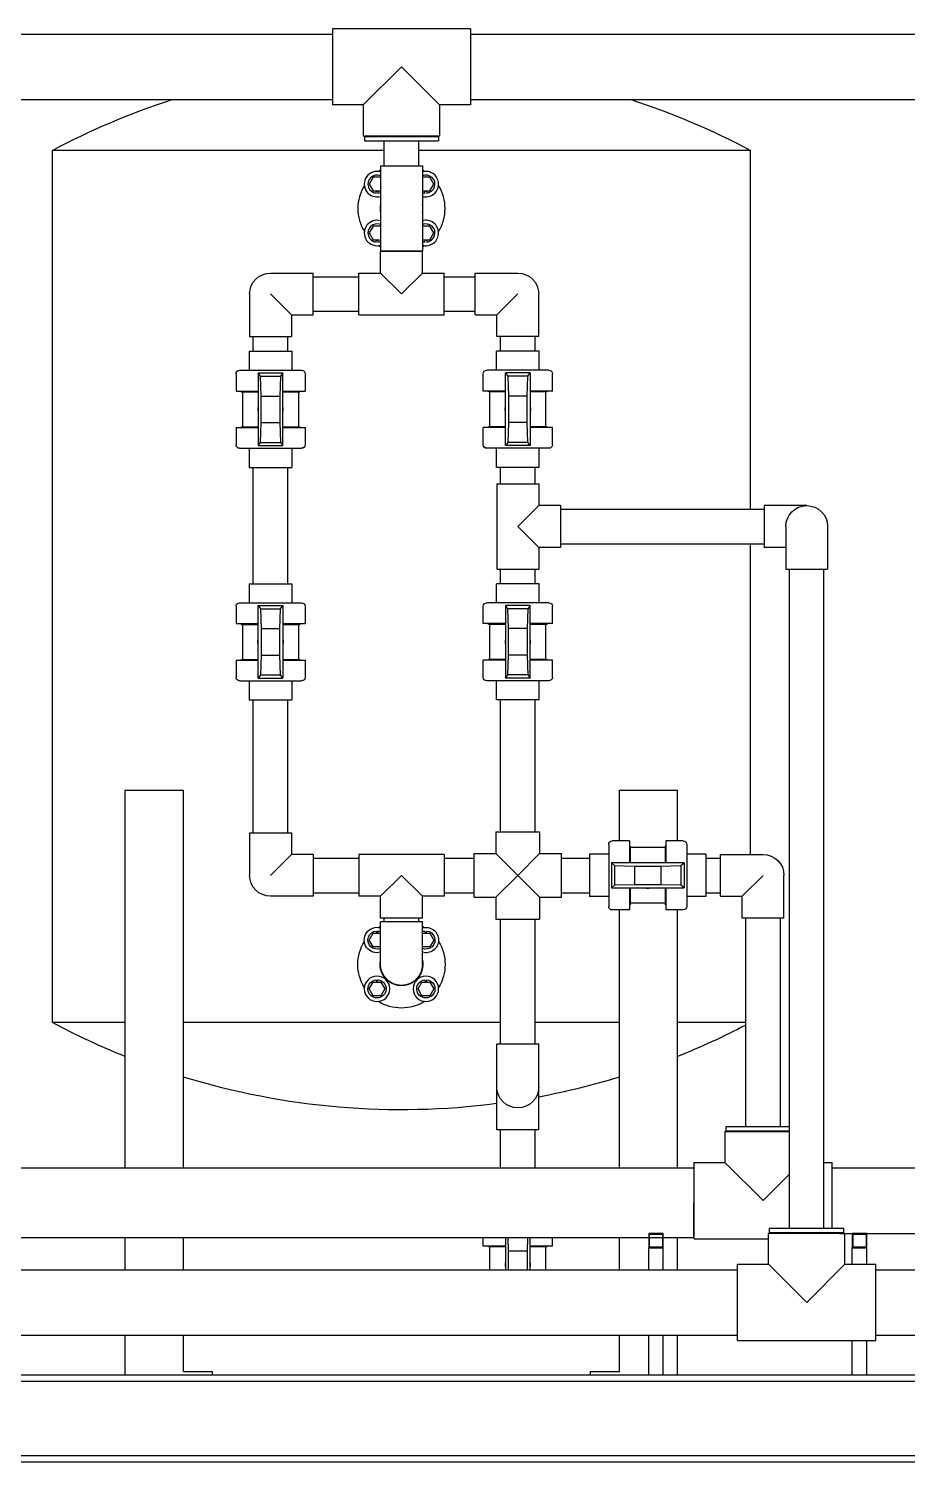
# Model space of a CAD drawing. Header units: inches. Extents: x 384 to 2495, y 344 to 1371.
# Drawn here: x 1723.4 to 1783.8, y 1227.8 to 1326.4 of the extents above; entities that cross this region are included whole.
import ezdxf

# ---------------------------------------------------------------- set-up
doc = ezdxf.new("R2010")
doc.units = ezdxf.units.IN
doc.header["$MEASUREMENT"] = 0
doc.layers.add('VISIBLE', color=7, linetype='Continuous')

msp = doc.modelspace()

# ---------------------------------------------------------------- linework, layer by layer
at = {"layer": 'VISIBLE'}
for p, q in [((1693.813, 1326.004), (1744.313, 1326.004)), ((1744.313, 1326.379), (1744.313, 1321.129)), ((1753.813, 1326.379), (1744.313, 1326.379)), ((1753.813, 1326.379), (1753.813, 1321.129)), ((1753.813, 1326.004), (1804.188, 1326.004)), ((1746.438, 1321.129), (1749.063, 1323.754)), ((1749.063, 1323.754), (1751.688, 1321.129)), ((1693.813, 1321.504), (1744.313, 1321.504)), ((1746.438, 1321.129), (1744.313, 1321.129)), ((1746.438, 1321.129), (1746.438, 1319.004)), ((1753.813, 1321.129), (1751.688, 1321.129)), ((1751.688, 1321.129), (1751.688, 1319.004)), ((1753.813, 1321.504), (1804.188, 1321.504)), ((1746.438, 1319.004), (1751.688, 1319.004)), ((1746.512, 1318.957), (1751.613, 1318.957)), ((1746.512, 1318.957), (1746.512, 1318.66)), ((1746.512, 1318.66), (1751.613, 1318.66)), ((1746.813, 1319.004), (1746.813, 1318.957)), ((1747.875, 1316.941), (1747.875, 1318.66)), ((1750.25, 1316.941), (1750.25, 1318.66)), ((1751.313, 1319.004), (1751.313, 1318.957)), ((1751.613, 1318.957), (1751.613, 1318.66)), ((1747.875, 1318.004), (1725.063, 1318.004)), ((1725.063, 1258.004), (1725.063, 1318.004)), ((1773.063, 1318.004), (1750.25, 1318.004)), ((1773.063, 1293.316), (1773.063, 1318.004)), ((1747.625, 1316.941), (1750.5, 1316.941)), ((1747.625, 1316.941), (1747.625, 1311.066)), ((1750.5, 1316.941), (1750.5, 1311.066)), ((1747.113, 1316.152), (1746.842, 1315.683)), ((1746.842, 1315.683), (1747.113, 1315.214)), ((1747.625, 1316.152), (1747.113, 1316.152)), ((1751.013, 1316.152), (1750.5, 1316.152)), ((1751.283, 1315.683), (1751.013, 1316.152)), ((1751.013, 1315.214), (1751.283, 1315.683)), ((1747.113, 1315.214), (1747.625, 1315.214)), ((1747.321, 1315.061), (1747.336, 1315.214)), ((1747.431, 1315.214), (1747.446, 1315.061)), ((1750.5, 1315.214), (1751.013, 1315.214)), ((1750.679, 1315.061), (1750.695, 1315.214)), ((1750.789, 1315.214), (1750.805, 1315.061)), ((1747.113, 1312.793), (1746.842, 1312.324)), ((1747.625, 1312.793), (1747.113, 1312.793)), ((1751.013, 1312.793), (1750.5, 1312.793)), ((1751.283, 1312.324), (1751.013, 1312.793)), ((1746.842, 1312.324), (1747.113, 1311.855)), ((1747.113, 1311.855), (1747.625, 1311.855)), ((1747.321, 1311.702), (1747.336, 1311.855)), ((1747.431, 1311.855), (1747.446, 1311.702)), ((1750.5, 1311.855), (1751.013, 1311.855)), ((1750.679, 1311.702), (1750.695, 1311.855)), ((1750.789, 1311.855), (1750.805, 1311.702)), ((1751.013, 1311.855), (1751.283, 1312.324)), ((1750.5, 1311.066), (1747.625, 1311.066)), ((1747.625, 1309.566), (1747.625, 1311.066)), ((1747.625, 1311.066), (1750.5, 1311.066)), ((1750.5, 1309.566), (1750.5, 1311.066)), ((1740.063, 1309.566), (1743, 1309.566)), ((1743, 1306.691), (1743, 1309.566)), ((1743, 1309.316), (1746.125, 1309.316)), ((1746.125, 1306.691), (1746.125, 1309.566)), ((1746.125, 1309.566), (1747.625, 1309.566)), ((1749.063, 1308.129), (1747.625, 1309.566)), ((1750.5, 1309.566), (1749.063, 1308.129)), ((1750.5, 1309.566), (1752, 1309.566)), ((1752, 1306.691), (1752, 1309.566)), ((1752, 1309.316), (1754.125, 1309.316)), ((1754.125, 1306.691), (1754.125, 1309.566)), ((1754.125, 1309.566), (1757.063, 1309.566)), ((1738.625, 1308.129), (1738.625, 1305.191)), ((1740.063, 1308.129), (1741.5, 1306.691)), ((1757.063, 1308.129), (1755.625, 1306.691)), ((1758.5, 1305.191), (1758.5, 1308.129)), ((1743, 1306.941), (1746.125, 1306.941)), ((1752, 1306.941), (1754.125, 1306.941)), ((1741.5, 1306.691), (1743, 1306.691)), ((1741.5, 1306.691), (1741.5, 1305.191)), ((1746.125, 1306.691), (1752, 1306.691)), ((1754.125, 1306.691), (1755.625, 1306.691)), ((1755.625, 1305.191), (1755.625, 1306.691)), ((1738.625, 1305.191), (1741.5, 1305.191)), ((1738.875, 1304.191), (1738.875, 1305.191)), ((1741.25, 1304.191), (1741.25, 1305.191)), ((1758.5, 1305.191), (1755.625, 1305.191)), ((1755.875, 1304.191), (1755.875, 1305.191)), ((1758.25, 1304.191), (1758.25, 1305.191)), ((1738.603, 1304.191), (1741.523, 1304.191)), ((1738.603, 1304.191), (1738.603, 1302.881)), ((1741.523, 1304.191), (1741.523, 1302.881)), ((1758.523, 1304.191), (1755.603, 1304.191)), ((1755.603, 1302.881), (1755.603, 1304.191)), ((1758.523, 1302.881), (1758.523, 1304.191)), ((1737.925, 1302.881), (1742.2, 1302.881)), ((1759.2, 1302.881), (1754.925, 1302.881)), ((1737.688, 1302.644), (1737.688, 1301.451)), ((1739.208, 1302.696), (1740.918, 1302.696)), ((1739.382, 1302.476), (1739.208, 1302.696)), ((1739.208, 1302.696), (1739.208, 1297.696)), ((1739.418, 1301.105), (1739.382, 1302.476)), ((1739.382, 1302.476), (1740.743, 1302.476)), ((1740.743, 1302.476), (1740.707, 1301.105)), ((1740.918, 1302.696), (1740.743, 1302.476)), ((1740.918, 1297.696), (1740.918, 1302.696)), ((1742.438, 1302.644), (1742.438, 1301.451)), ((1754.688, 1301.451), (1754.688, 1302.644)), ((1756.208, 1302.696), (1756.382, 1302.476)), ((1756.208, 1297.696), (1756.208, 1302.696)), ((1757.918, 1302.696), (1756.208, 1302.696)), ((1756.382, 1302.476), (1756.418, 1301.105)), ((1757.743, 1302.476), (1756.382, 1302.476)), ((1757.707, 1301.105), (1757.743, 1302.476)), ((1757.743, 1302.476), (1757.918, 1302.696)), ((1757.918, 1302.696), (1757.918, 1297.696)), ((1759.438, 1301.451), (1759.438, 1302.644)), ((1737.688, 1301.451), (1739.208, 1301.451)), ((1738.047, 1301.451), (1738.047, 1301.401)), ((1738.047, 1301.401), (1739.208, 1301.401)), ((1738.143, 1301.401), (1738.143, 1298.991)), ((1739.418, 1299.287), (1739.418, 1301.105)), ((1739.418, 1301.105), (1740.707, 1301.105)), ((1740.707, 1301.105), (1740.707, 1299.287)), ((1740.918, 1301.451), (1742.438, 1301.451)), ((1740.918, 1301.401), (1742.079, 1301.401)), ((1741.983, 1301.401), (1741.983, 1298.991)), ((1742.079, 1301.451), (1742.079, 1301.401)), ((1756.208, 1301.451), (1754.688, 1301.451)), ((1755.047, 1301.401), (1755.047, 1301.451)), ((1756.208, 1301.401), (1755.047, 1301.401)), ((1755.143, 1298.991), (1755.143, 1301.401)), ((1756.418, 1301.105), (1756.418, 1299.287)), ((1757.707, 1301.105), (1756.418, 1301.105)), ((1757.707, 1299.287), (1757.707, 1301.105)), ((1759.438, 1301.451), (1757.918, 1301.451)), ((1759.079, 1301.401), (1757.918, 1301.401)), ((1758.983, 1298.991), (1758.983, 1301.401)), ((1759.079, 1301.401), (1759.079, 1301.451)), ((1737.688, 1298.941), (1739.208, 1298.941)), ((1737.688, 1298.941), (1737.688, 1297.749)), ((1738.047, 1298.991), (1739.208, 1298.991)), ((1738.047, 1298.991), (1738.047, 1298.941)), ((1739.382, 1297.916), (1739.418, 1299.287)), ((1739.418, 1299.287), (1740.707, 1299.287)), ((1740.707, 1299.287), (1740.743, 1297.916)), ((1740.918, 1298.991), (1742.079, 1298.991)), ((1740.918, 1298.941), (1742.438, 1298.941)), ((1742.079, 1298.991), (1742.079, 1298.941)), ((1742.438, 1298.941), (1742.438, 1297.749)), ((1756.208, 1298.941), (1754.688, 1298.941)), ((1754.688, 1297.749), (1754.688, 1298.941)), ((1756.208, 1298.991), (1755.047, 1298.991)), ((1755.047, 1298.941), (1755.047, 1298.991)), ((1756.418, 1299.287), (1756.382, 1297.916)), ((1757.707, 1299.287), (1756.418, 1299.287)), ((1757.743, 1297.916), (1757.707, 1299.287)), ((1759.079, 1298.991), (1757.918, 1298.991)), ((1759.438, 1298.941), (1757.918, 1298.941)), ((1759.079, 1298.941), (1759.079, 1298.991)), ((1759.438, 1297.749), (1759.438, 1298.941)), ((1739.208, 1297.696), (1739.382, 1297.916)), ((1739.382, 1297.916), (1740.743, 1297.916)), ((1740.743, 1297.916), (1740.918, 1297.696)), ((1756.382, 1297.916), (1756.208, 1297.696)), ((1757.743, 1297.916), (1756.382, 1297.916)), ((1757.918, 1297.696), (1757.743, 1297.916)), ((1737.925, 1297.511), (1742.2, 1297.511)), ((1738.603, 1297.511), (1738.603, 1296.201)), ((1739.208, 1297.696), (1740.918, 1297.696)), ((1741.523, 1297.511), (1741.523, 1296.201)), ((1759.2, 1297.511), (1754.925, 1297.511)), ((1755.603, 1296.201), (1755.603, 1297.511)), ((1757.918, 1297.696), (1756.208, 1297.696)), ((1758.523, 1296.201), (1758.523, 1297.511)), ((1738.603, 1296.201), (1741.523, 1296.201)), ((1738.875, 1288.191), (1738.875, 1296.201)), ((1741.25, 1288.191), (1741.25, 1296.201)), ((1758.523, 1296.201), (1755.603, 1296.201)), ((1755.875, 1295.066), (1755.875, 1296.201)), ((1758.25, 1295.066), (1758.25, 1296.201)), ((1755.625, 1295.066), (1758.5, 1295.066)), ((1755.625, 1295.066), (1755.625, 1289.191)), ((1758.5, 1295.066), (1758.5, 1293.566)), ((1758.5, 1293.566), (1757.063, 1292.129)), ((1760, 1293.566), (1758.5, 1293.566)), ((1760, 1293.566), (1760, 1290.691)), ((1760, 1293.316), (1773.99, 1293.316)), ((1773.99, 1293.566), (1773.99, 1292.129)), ((1776.928, 1293.566), (1773.99, 1293.566)), ((1757.063, 1292.129), (1758.5, 1290.691)), ((1773.99, 1292.129), (1773.99, 1290.691)), ((1775.49, 1292.129), (1775.49, 1289.191)), ((1778.365, 1292.129), (1778.365, 1289.191)), ((1758.5, 1290.691), (1758.5, 1289.191)), ((1760, 1290.691), (1758.5, 1290.691)), ((1760, 1290.941), (1773.99, 1290.941)), ((1773.063, 1269.566), (1773.063, 1290.941)), ((1775.49, 1290.691), (1773.99, 1290.691)), ((1755.625, 1289.191), (1758.5, 1289.191)), ((1755.875, 1288.191), (1755.875, 1289.191)), ((1758.25, 1288.191), (1758.25, 1289.191)), ((1775.49, 1289.191), (1778.365, 1289.191)), ((1775.74, 1243.847), (1775.74, 1289.191)), ((1778.115, 1243.847), (1778.115, 1289.191)), ((1738.603, 1288.191), (1741.523, 1288.191)), ((1738.603, 1288.191), (1738.603, 1286.881)), ((1741.523, 1288.191), (1741.523, 1286.881)), ((1758.523, 1288.191), (1755.603, 1288.191)), ((1755.603, 1286.881), (1755.603, 1288.191)), ((1758.523, 1286.881), (1758.523, 1288.191)), ((1737.688, 1286.644), (1737.688, 1285.451)), ((1737.925, 1286.881), (1742.2, 1286.881)), ((1739.208, 1286.696), (1739.382, 1286.476)), ((1739.208, 1286.696), (1740.918, 1286.696)), ((1739.208, 1281.696), (1739.208, 1286.696)), ((1739.382, 1286.476), (1740.743, 1286.476)), ((1739.382, 1286.476), (1739.418, 1285.105)), ((1740.707, 1285.105), (1740.743, 1286.476)), ((1740.743, 1286.476), (1740.918, 1286.696)), ((1740.918, 1286.696), (1740.918, 1281.696)), ((1742.438, 1286.644), (1742.438, 1285.451)), ((1754.688, 1285.451), (1754.688, 1286.644)), ((1759.2, 1286.881), (1754.925, 1286.881)), ((1756.382, 1286.476), (1756.208, 1286.696)), ((1756.208, 1286.696), (1756.208, 1281.696)), ((1757.918, 1286.696), (1756.208, 1286.696)), ((1756.418, 1285.105), (1756.382, 1286.476)), ((1757.743, 1286.476), (1756.382, 1286.476)), ((1757.743, 1286.476), (1757.707, 1285.105)), ((1757.918, 1286.696), (1757.743, 1286.476)), ((1757.918, 1281.696), (1757.918, 1286.696)), ((1759.438, 1285.451), (1759.438, 1286.644)), ((1737.688, 1285.451), (1739.208, 1285.451)), ((1738.047, 1285.451), (1738.047, 1285.401)), ((1738.047, 1285.401), (1739.208, 1285.401)), ((1738.143, 1285.401), (1738.143, 1282.991)), ((1739.418, 1285.105), (1740.707, 1285.105)), ((1739.418, 1285.105), (1739.418, 1283.287)), ((1740.707, 1283.287), (1740.707, 1285.105)), ((1740.918, 1285.451), (1742.438, 1285.451)), ((1740.918, 1285.401), (1742.079, 1285.401)), ((1741.983, 1285.401), (1741.983, 1282.991)), ((1742.079, 1285.451), (1742.079, 1285.401)), ((1756.208, 1285.451), (1754.688, 1285.451)), ((1755.047, 1285.401), (1755.047, 1285.451)), ((1756.208, 1285.401), (1755.047, 1285.401)), ((1755.143, 1282.991), (1755.143, 1285.401)), ((1756.418, 1283.287), (1756.418, 1285.105)), ((1757.707, 1285.105), (1756.418, 1285.105)), ((1757.707, 1285.105), (1757.707, 1283.287)), ((1759.438, 1285.451), (1757.918, 1285.451)), ((1759.079, 1285.401), (1757.918, 1285.401)), ((1758.983, 1282.991), (1758.983, 1285.401)), ((1759.079, 1285.401), (1759.079, 1285.451)), ((1739.418, 1283.287), (1739.382, 1281.916)), ((1739.418, 1283.287), (1740.707, 1283.287)), ((1740.743, 1281.916), (1740.707, 1283.287)), ((1756.382, 1281.916), (1756.418, 1283.287)), ((1757.707, 1283.287), (1756.418, 1283.287)), ((1757.707, 1283.287), (1757.743, 1281.916)), ((1737.688, 1282.941), (1739.208, 1282.941)), ((1737.688, 1282.941), (1737.688, 1281.749)), ((1738.047, 1282.991), (1739.208, 1282.991)), ((1738.047, 1282.991), (1738.047, 1282.941)), ((1740.918, 1282.991), (1742.079, 1282.991)), ((1740.918, 1282.941), (1742.438, 1282.941)), ((1742.079, 1282.991), (1742.079, 1282.941)), ((1742.438, 1282.941), (1742.438, 1281.749)), ((1756.208, 1282.941), (1754.688, 1282.941)), ((1754.688, 1281.749), (1754.688, 1282.941)), ((1756.208, 1282.991), (1755.047, 1282.991)), ((1755.047, 1282.941), (1755.047, 1282.991)), ((1759.079, 1282.991), (1757.918, 1282.991)), ((1759.438, 1282.941), (1757.918, 1282.941)), ((1759.079, 1282.941), (1759.079, 1282.991)), ((1759.438, 1281.749), (1759.438, 1282.941)), ((1737.925, 1281.511), (1742.2, 1281.511)), ((1738.603, 1281.511), (1738.603, 1280.201)), ((1739.382, 1281.916), (1739.208, 1281.696)), ((1739.208, 1281.696), (1740.918, 1281.696)), ((1739.382, 1281.916), (1740.743, 1281.916)), ((1740.918, 1281.696), (1740.743, 1281.916)), ((1741.523, 1281.511), (1741.523, 1280.201)), ((1759.2, 1281.511), (1754.925, 1281.511)), ((1755.603, 1280.201), (1755.603, 1281.511)), ((1756.208, 1281.696), (1756.382, 1281.916)), ((1757.918, 1281.696), (1756.208, 1281.696)), ((1757.743, 1281.916), (1756.382, 1281.916)), ((1757.743, 1281.916), (1757.918, 1281.696)), ((1758.523, 1280.201), (1758.523, 1281.511)), ((1738.603, 1280.201), (1741.523, 1280.201)), ((1738.875, 1271.066), (1738.875, 1280.201)), ((1741.25, 1271.066), (1741.25, 1280.201)), ((1758.523, 1280.201), (1755.603, 1280.201)), ((1755.875, 1271.129), (1755.875, 1280.201)), ((1758.25, 1271.129), (1758.25, 1280.201)), ((1730.073, 1274.004), (1734.073, 1274.004)), ((1730.073, 1248.004), (1730.073, 1274.004)), ((1734.073, 1248.004), (1734.073, 1274.004)), ((1764.052, 1274.004), (1768.052, 1274.004)), ((1764.052, 1270.504), (1764.052, 1274.004)), ((1768.052, 1270.504), (1768.052, 1274.004)), ((1738.625, 1271.066), (1741.5, 1271.066)), ((1738.625, 1271.066), (1738.625, 1268.129)), ((1741.5, 1271.066), (1741.5, 1269.566)), ((1755.563, 1271.129), (1758.563, 1271.129)), ((1755.563, 1271.129), (1755.563, 1269.629)), ((1758.563, 1271.129), (1758.563, 1269.629)), ((1764.74, 1270.504), (1763.548, 1270.504)), ((1764.74, 1270.504), (1764.74, 1268.984)), ((1767.25, 1270.504), (1767.25, 1268.984)), ((1768.443, 1270.504), (1767.25, 1270.504)), ((1740.063, 1268.129), (1741.5, 1269.566)), ((1743, 1269.566), (1741.5, 1269.566)), ((1743, 1269.566), (1743, 1266.691)), ((1743, 1269.316), (1746.125, 1269.316)), ((1746.125, 1269.566), (1746.125, 1266.691)), ((1752, 1269.566), (1746.125, 1269.566)), ((1752, 1269.566), (1752, 1266.691)), ((1752, 1269.316), (1754.063, 1269.316)), ((1754.063, 1266.629), (1754.063, 1269.629)), ((1754.063, 1269.629), (1755.563, 1269.629)), ((1755.563, 1269.629), (1757.063, 1268.129)), ((1757.063, 1268.129), (1758.563, 1269.629)), ((1758.563, 1269.629), (1760.063, 1269.629)), ((1760.063, 1266.629), (1760.063, 1269.629)), ((1760.063, 1269.316), (1762, 1269.316)), ((1762, 1269.589), (1762, 1266.669)), ((1763.31, 1269.589), (1762, 1269.589)), ((1763.31, 1270.266), (1763.31, 1265.991)), ((1764.79, 1270.145), (1764.74, 1270.145)), ((1764.79, 1270.145), (1764.79, 1268.984)), ((1767.2, 1270.049), (1764.79, 1270.049)), ((1767.2, 1270.145), (1767.2, 1268.984)), ((1767.25, 1270.145), (1767.2, 1270.145)), ((1768.68, 1270.266), (1768.68, 1265.991)), ((1769.99, 1269.589), (1768.68, 1269.589)), ((1769.99, 1269.589), (1769.99, 1266.669)), ((1769.99, 1269.316), (1770.99, 1269.316)), ((1770.99, 1266.691), (1770.99, 1269.566)), ((1770.99, 1269.566), (1773.928, 1269.566)), ((1763.495, 1268.984), (1763.715, 1268.809)), ((1763.495, 1268.984), (1763.495, 1267.274)), ((1768.495, 1268.984), (1763.495, 1268.984)), ((1763.715, 1268.809), (1763.715, 1267.448)), ((1763.715, 1268.809), (1765.086, 1268.773)), ((1765.086, 1268.773), (1765.086, 1267.484)), ((1765.086, 1268.773), (1766.904, 1268.773)), ((1766.904, 1268.773), (1768.275, 1268.809)), ((1766.904, 1268.773), (1766.904, 1267.484)), ((1768.275, 1268.809), (1768.495, 1268.984)), ((1768.275, 1268.809), (1768.275, 1267.448)), ((1768.495, 1268.984), (1768.495, 1267.274)), ((1749.063, 1268.129), (1747.625, 1266.691)), ((1750.5, 1266.691), (1749.063, 1268.129)), ((1757.063, 1268.129), (1755.563, 1266.629)), ((1758.563, 1266.629), (1757.063, 1268.129)), ((1763.715, 1267.448), (1763.495, 1267.274)), ((1765.086, 1267.484), (1763.715, 1267.448)), ((1766.904, 1267.484), (1765.086, 1267.484)), ((1768.275, 1267.448), (1766.904, 1267.484)), ((1768.495, 1267.274), (1768.275, 1267.448)), ((1773.928, 1268.129), (1772.49, 1266.691)), ((1775.365, 1265.191), (1775.365, 1268.129)), ((1743, 1266.691), (1740.063, 1266.691)), ((1743, 1266.941), (1746.125, 1266.941)), ((1747.625, 1266.691), (1746.125, 1266.691)), ((1747.625, 1265.191), (1747.625, 1266.691)), ((1752, 1266.691), (1750.5, 1266.691)), ((1750.5, 1265.191), (1750.5, 1266.691)), ((1752, 1266.941), (1754.063, 1266.941)), ((1754.063, 1266.629), (1755.563, 1266.629)), ((1755.563, 1266.629), (1755.563, 1265.129)), ((1758.563, 1266.629), (1758.563, 1265.129)), ((1758.563, 1266.629), (1760.063, 1266.629)), ((1760.063, 1266.941), (1762, 1266.941)), ((1763.31, 1266.669), (1762, 1266.669)), ((1763.495, 1267.274), (1768.495, 1267.274)), ((1764.74, 1267.274), (1764.74, 1265.754)), ((1764.79, 1267.274), (1764.79, 1266.113)), ((1767.2, 1267.274), (1767.2, 1266.113)), ((1767.25, 1267.274), (1767.25, 1265.754)), ((1769.99, 1266.669), (1768.68, 1266.669)), ((1769.99, 1266.941), (1770.99, 1266.941)), ((1770.99, 1266.691), (1772.49, 1266.691)), ((1772.49, 1265.191), (1772.49, 1266.691)), ((1764.74, 1265.754), (1763.548, 1265.754)), ((1764.052, 1248.004), (1764.052, 1265.754)), ((1764.79, 1266.113), (1764.74, 1266.113)), ((1767.2, 1266.209), (1764.79, 1266.209)), ((1767.25, 1266.113), (1767.2, 1266.113)), ((1768.443, 1265.754), (1767.25, 1265.754)), ((1768.052, 1248.004), (1768.052, 1265.754)), ((1750.5, 1265.191), (1747.625, 1265.191)), ((1749.063, 1264.941), (1747.625, 1264.941)), ((1747.625, 1262.004), (1747.625, 1264.941)), ((1747.875, 1264.941), (1747.875, 1265.191)), ((1750.5, 1264.941), (1749.063, 1264.941)), ((1750.25, 1264.941), (1750.25, 1265.191)), ((1750.5, 1262.004), (1750.5, 1264.941)), ((1755.563, 1265.129), (1758.563, 1265.129)), ((1755.875, 1256.509), (1755.875, 1265.129)), ((1758.25, 1256.509), (1758.25, 1265.129)), ((1775.365, 1265.191), (1772.49, 1265.191)), ((1772.74, 1250.847), (1772.74, 1265.191)), ((1775.115, 1250.847), (1775.115, 1265.191)), ((1746.842, 1263.683), (1747.113, 1264.152)), ((1747.113, 1263.214), (1746.842, 1263.683)), ((1747.113, 1264.152), (1747.625, 1264.152)), ((1747.321, 1264.305), (1747.336, 1264.152)), ((1747.431, 1264.152), (1747.446, 1264.305)), ((1750.5, 1264.152), (1751.013, 1264.152)), ((1750.679, 1264.305), (1750.695, 1264.152)), ((1750.789, 1264.152), (1750.805, 1264.305)), ((1751.013, 1264.152), (1751.283, 1263.683)), ((1751.283, 1263.683), (1751.013, 1263.214)), ((1747.625, 1263.214), (1747.113, 1263.214)), ((1751.013, 1263.214), (1750.5, 1263.214)), ((1746.842, 1260.324), (1747.113, 1260.793)), ((1747.113, 1260.793), (1747.654, 1260.793)), ((1747.321, 1260.946), (1747.336, 1260.793)), ((1747.431, 1260.793), (1747.446, 1260.946)), ((1747.654, 1260.793), (1747.925, 1260.324)), ((1750.201, 1260.324), (1750.471, 1260.793)), ((1750.471, 1260.793), (1751.013, 1260.793)), ((1750.679, 1260.946), (1750.695, 1260.793)), ((1750.789, 1260.793), (1750.805, 1260.946)), ((1751.013, 1260.793), (1751.283, 1260.324)), ((1747.113, 1259.855), (1746.842, 1260.324)), ((1747.654, 1259.855), (1747.113, 1259.855)), ((1747.925, 1260.324), (1747.654, 1259.855)), ((1750.471, 1259.855), (1750.201, 1260.324)), ((1751.013, 1259.855), (1750.471, 1259.855)), ((1751.283, 1260.324), (1751.013, 1259.855)), ((1730.073, 1258.004), (1725.063, 1258.004)), ((1755.875, 1258.004), (1734.073, 1258.004)), ((1764.052, 1258.004), (1758.25, 1258.004)), ((1772.74, 1258.004), (1768.052, 1258.004)), ((1757.063, 1256.509), (1755.625, 1256.509)), ((1755.625, 1253.571), (1755.625, 1256.509)), ((1758.5, 1256.509), (1757.063, 1256.509)), ((1758.5, 1253.571), (1758.5, 1256.509)), ((1755.625, 1250.634), (1755.625, 1253.571)), ((1758.5, 1250.634), (1758.5, 1253.571)), ((1757.063, 1250.634), (1755.625, 1250.634)), ((1755.875, 1248.004), (1755.875, 1250.634)), ((1758.5, 1250.634), (1757.063, 1250.634)), ((1758.25, 1248.004), (1758.25, 1250.634)), ((1771.377, 1250.847), (1775.74, 1250.847)), ((1771.377, 1250.847), (1771.377, 1250.55)), ((1771.303, 1250.504), (1775.74, 1250.504)), ((1771.303, 1250.504), (1771.303, 1248.379)), ((1771.377, 1250.55), (1775.74, 1250.55)), ((1771.678, 1250.55), (1771.678, 1250.504)), ((1718.678, 1248.004), (1769.178, 1248.004)), ((1769.178, 1243.129), (1769.178, 1248.379)), ((1769.178, 1248.379), (1771.303, 1248.379)), ((1771.303, 1248.379), (1773.928, 1245.754)), ((1778.115, 1248.379), (1778.678, 1248.379)), ((1778.678, 1243.847), (1778.678, 1248.379)), ((1778.678, 1248.004), (1829.053, 1248.004)), ((1773.928, 1245.754), (1775.74, 1247.566)), ((1769.176, 1243.216), (1769.176, 1245.61)), ((1779.478, 1243.847), (1774.377, 1243.847)), ((1774.377, 1243.55), (1774.377, 1243.847)), ((1779.478, 1243.55), (1779.478, 1243.847)), ((1721.063, 1243.216), (1766.063, 1243.216)), ((1730.073, 1241.004), (1730.073, 1243.216)), ((1734.073, 1241.004), (1734.073, 1243.216)), ((1754.688, 1242.625), (1754.688, 1243.216)), ((1756.208, 1243.216), (1756.208, 1241.004)), ((1756.418, 1242.279), (1756.394, 1243.216)), ((1757.732, 1243.216), (1757.707, 1242.279)), ((1757.918, 1241.004), (1757.918, 1243.216)), ((1759.438, 1242.625), (1759.438, 1243.216)), ((1764.052, 1241.004), (1764.052, 1243.216)), ((1767.063, 1243.504), (1766.063, 1243.504)), ((1766.063, 1243.504), (1766.063, 1242.504)), ((1766.113, 1242.554), (1766.113, 1243.454)), ((1766.113, 1243.454), (1767.013, 1243.454)), ((1766.113, 1243.216), (1767.013, 1243.216)), ((1767.013, 1243.454), (1767.013, 1242.554)), ((1767.063, 1242.504), (1767.063, 1243.504)), ((1767.063, 1243.216), (1769.176, 1243.216)), ((1768.052, 1241.004), (1768.052, 1243.216)), ((1769.176, 1243.504), (1769.178, 1243.504)), ((1769.178, 1243.129), (1774.303, 1243.129)), ((1779.553, 1243.504), (1774.303, 1243.504)), ((1774.303, 1241.379), (1774.303, 1243.504)), ((1779.478, 1243.55), (1774.377, 1243.55)), ((1774.678, 1243.504), (1774.678, 1243.55)), ((1779.178, 1243.504), (1779.178, 1243.55)), ((1779.178, 1243.504), (1829.053, 1243.504)), ((1779.553, 1241.379), (1779.553, 1243.504)), ((1781.063, 1243.504), (1780.063, 1243.504)), ((1780.063, 1243.504), (1780.063, 1242.504)), ((1780.113, 1242.554), (1780.113, 1243.454)), ((1780.113, 1243.454), (1781.013, 1243.454)), ((1781.013, 1243.454), (1781.013, 1242.554)), ((1781.063, 1242.504), (1781.063, 1243.504)), ((1756.208, 1242.625), (1754.688, 1242.625)), ((1755.047, 1242.575), (1755.047, 1242.625)), ((1756.208, 1242.575), (1755.047, 1242.575)), ((1755.143, 1241.004), (1755.143, 1242.575)), ((1756.418, 1241.004), (1756.418, 1242.279)), ((1757.707, 1242.279), (1756.418, 1242.279)), ((1757.707, 1242.279), (1757.707, 1241.004)), ((1759.438, 1242.625), (1757.918, 1242.625)), ((1759.079, 1242.575), (1757.918, 1242.575)), ((1758.983, 1241.004), (1758.983, 1242.575)), ((1759.079, 1242.575), (1759.079, 1242.625)), ((1766.063, 1242.504), (1767.063, 1242.504)), ((1766.063, 1241.004), (1766.063, 1242.504)), ((1767.013, 1242.554), (1766.113, 1242.554)), ((1767.063, 1241.004), (1767.063, 1242.504)), ((1780.063, 1242.504), (1781.063, 1242.504)), ((1780.063, 1241.379), (1780.063, 1242.504)), ((1781.013, 1242.554), (1780.113, 1242.554)), ((1781.063, 1241.379), (1781.063, 1242.504)), ((1721.803, 1241.004), (1772.178, 1241.004)), ((1772.178, 1236.129), (1772.178, 1241.379)), ((1772.178, 1241.379), (1774.303, 1241.379)), ((1776.928, 1238.754), (1774.303, 1241.379)), ((1779.553, 1241.379), (1776.928, 1238.754)), ((1779.553, 1241.379), (1781.678, 1241.379)), ((1781.678, 1236.129), (1781.678, 1241.379)), ((1781.678, 1241.004), (1832.178, 1241.004)), ((1721.803, 1236.504), (1772.178, 1236.504)), ((1730.073, 1233.754), (1730.073, 1236.504)), ((1734.073, 1234.004), (1734.073, 1236.504)), ((1764.052, 1234.004), (1764.052, 1236.504)), ((1766.063, 1233.754), (1766.063, 1236.504)), ((1767.063, 1233.754), (1767.063, 1236.504)), ((1768.052, 1233.754), (1768.052, 1236.504)), ((1772.178, 1236.129), (1781.678, 1236.129)), ((1780.063, 1233.754), (1780.063, 1236.129)), ((1781.063, 1233.754), (1781.063, 1236.129)), ((1781.678, 1236.504), (1832.178, 1236.504)), ((1734.073, 1234.004), (1736.073, 1234.004)), ((1736.073, 1233.754), (1736.073, 1234.004)), ((1762.052, 1234.004), (1764.052, 1234.004)), ((1762.052, 1233.754), (1762.052, 1234.004)), ((1836.906, 1233.754), (1661.22, 1233.754)), ((1836.906, 1233.317), (1661.22, 1233.317)), ((1836.906, 1228.191), (1661.22, 1228.191)), ((1836.906, 1227.754), (1661.22, 1227.754))]:
    msp.add_line(p, q, dxfattribs=at)
at = {"layer": 'VISIBLE', "extrusion": (0, 0, -1)}
for centre in [(-1747.383, 1260.324), (-1750.742, 1260.324)]:
    msp.add_circle(centre, 0.875, dxfattribs=at)
for centre, radius, start, end in [((-1749.063, 1273.004), 51, 61.92751, 71.98605), ((-1749.063, 1273.004), 51, 108.01395, 118.07249), ((-1740.063, 1308.129), 1.438, 0, 90), ((-1757.063, 1308.129), 1.437, 90, 180), ((-1737.925, 1302.644), 0.237, 0, 90), ((-1742.2, 1302.644), 0.238, 90, 180), ((-1754.925, 1302.644), 0.237, 0, 90), ((-1759.2, 1302.644), 0.238, 90, 180), ((-1757.063, 1300.196), 0.875, 347.72619, 12.27381), ((-1757.063, 1300.196), 0.875, 167.72619, 192.27381), ((-1737.925, 1297.749), 0.238, 270, 360), ((-1742.2, 1297.749), 0.237, 180, 270), ((-1754.925, 1297.749), 0.238, 270, 360), ((-1759.2, 1297.749), 0.237, 180, 270), ((-1776.928, 1292.129), 1.438, 0, 180), ((-1737.925, 1286.644), 0.237, 0, 90), ((-1742.2, 1286.644), 0.238, 90, 180), ((-1754.925, 1286.644), 0.237, 0, 90), ((-1759.2, 1286.644), 0.238, 90, 180), ((-1740.063, 1284.196), 0.875, 347.72619, 12.27381), ((-1740.063, 1284.196), 0.875, 167.72619, 192.27381), ((-1737.925, 1281.749), 0.238, 270, 0), ((-1742.2, 1281.749), 0.237, 180, 270), ((-1754.925, 1281.749), 0.238, 270, 0), ((-1759.2, 1281.749), 0.237, 180, 270), ((-1763.548, 1270.266), 0.237, 0, 90), ((-1768.443, 1270.266), 0.238, 90, 180), ((-1773.928, 1268.129), 1.437, 90, 180), ((-1740.063, 1268.129), 1.437, 270, 0), ((-1763.548, 1265.991), 0.238, 270, 360), ((-1768.443, 1265.991), 0.237, 180, 270), ((-1747.383, 1263.683), 0.875, 253.95259, 106.04741), ((-1749.063, 1262.004), 3, 58.17355, 61.36901), ((-1749.063, 1262.004), 3, 118.63099, 121.82645), ((-1750.742, 1263.683), 0.875, 73.95259, 180), ((-1749.063, 1262.004), 3, 328.17355, 31.82645), ((-1747.383, 1263.683), 0.625, 247.23168, 84.24619), ((-1747.383, 1263.683), 0.625, 95.75381, 112.76832), ((-1750.742, 1263.683), 0.625, 95.75381, 292.76832), ((-1750.742, 1263.683), 0.625, 67.23168, 84.24619), ((-1750.742, 1263.683), 0.875, 180, 286.04741), ((-1749.063, 1262.004), 3, 148.17355, 211.82645), ((-1749.063, 1262.004), 1.469, 225, 11.84027), ((-1749.063, 1262.004), 1.438, 180, 0), ((-1749.063, 1262.004), 1.469, 168.15973, 225), ((-1747.383, 1260.324), 0.625, 95.75381, 84.24619), ((-1750.742, 1260.324), 0.625, 95.75381, 84.24619), ((-1749.063, 1262.004), 3, 238.17355, 301.82645), ((-1749.063, 1303.004), 51, 291.86019, 298.07249), ((-1749.063, 1303.004), 51, 242.33735, 248.13981), ((-1749.063, 1303.004), 51, 262.60688, 287.09228), ((-1757.063, 1253.571), 1.438, 180, 0), ((-1749.063, 1303.004), 51, 252.90772, 259.33601)]:
    msp.add_arc(centre, radius, start, end, dxfattribs=at)
at = {"layer": 'VISIBLE'}
for centre, radius, start, end in [((1747.383, 1315.683), 0.875, 73.95259, 286.04741), ((1747.383, 1315.683), 0.625, 67.23168, 264.24619), ((1749.063, 1314.004), 3, 118.63099, 121.82645), ((1749.063, 1314.004), 3, 58.17355, 61.36901), ((1750.742, 1315.683), 0.875, 0, 106.04741), ((1750.742, 1315.683), 0.625, 275.75381, 112.76832), ((1750.742, 1315.683), 0.875, 253.95259, 0), ((1749.063, 1314.004), 3, 148.17355, 211.82645), ((1747.383, 1315.683), 0.625, 275.75381, 292.76832), ((1750.742, 1315.683), 0.625, 247.23168, 264.24619), ((1749.063, 1314.004), 3, 328.17355, 31.82645), ((1749.063, 1314.004), 1.469, 168.15973, 191.84027), ((1749.063, 1314.004), 1.469, 348.15973, 11.84027), ((1747.383, 1312.324), 0.875, 73.95259, 286.04741), ((1747.383, 1312.324), 0.625, 67.23168, 264.24619), ((1750.742, 1312.324), 0.875, 0, 106.04741), ((1750.742, 1312.324), 0.625, 275.75381, 112.76832), ((1747.383, 1312.324), 0.625, 275.75381, 292.76832), ((1750.742, 1312.324), 0.875, 253.95259, 0), ((1750.742, 1312.324), 0.625, 247.23168, 264.24619), ((1749.063, 1314.004), 3, 238.17355, 241.36901), ((1749.063, 1314.004), 3, 298.63099, 301.82645), ((1740.063, 1300.196), 0.875, 167.72619, 192.27381), ((1740.063, 1300.196), 0.875, 347.72619, 12.27381), ((1757.063, 1284.196), 0.875, 167.72619, 192.27381), ((1757.063, 1284.196), 0.875, 347.72619, 12.27381), ((1765.995, 1268.129), 0.875, 77.72619, 102.27381), ((1765.995, 1268.129), 0.875, 257.72619, 282.27381), ((1757.063, 1241.37), 0.875, 167.72619, 192.27381), ((1757.063, 1241.37), 0.875, 347.72619, 12.27381)]:
    msp.add_arc(centre, radius, start, end, dxfattribs=at)

doc.saveas('drawing.dxf')
